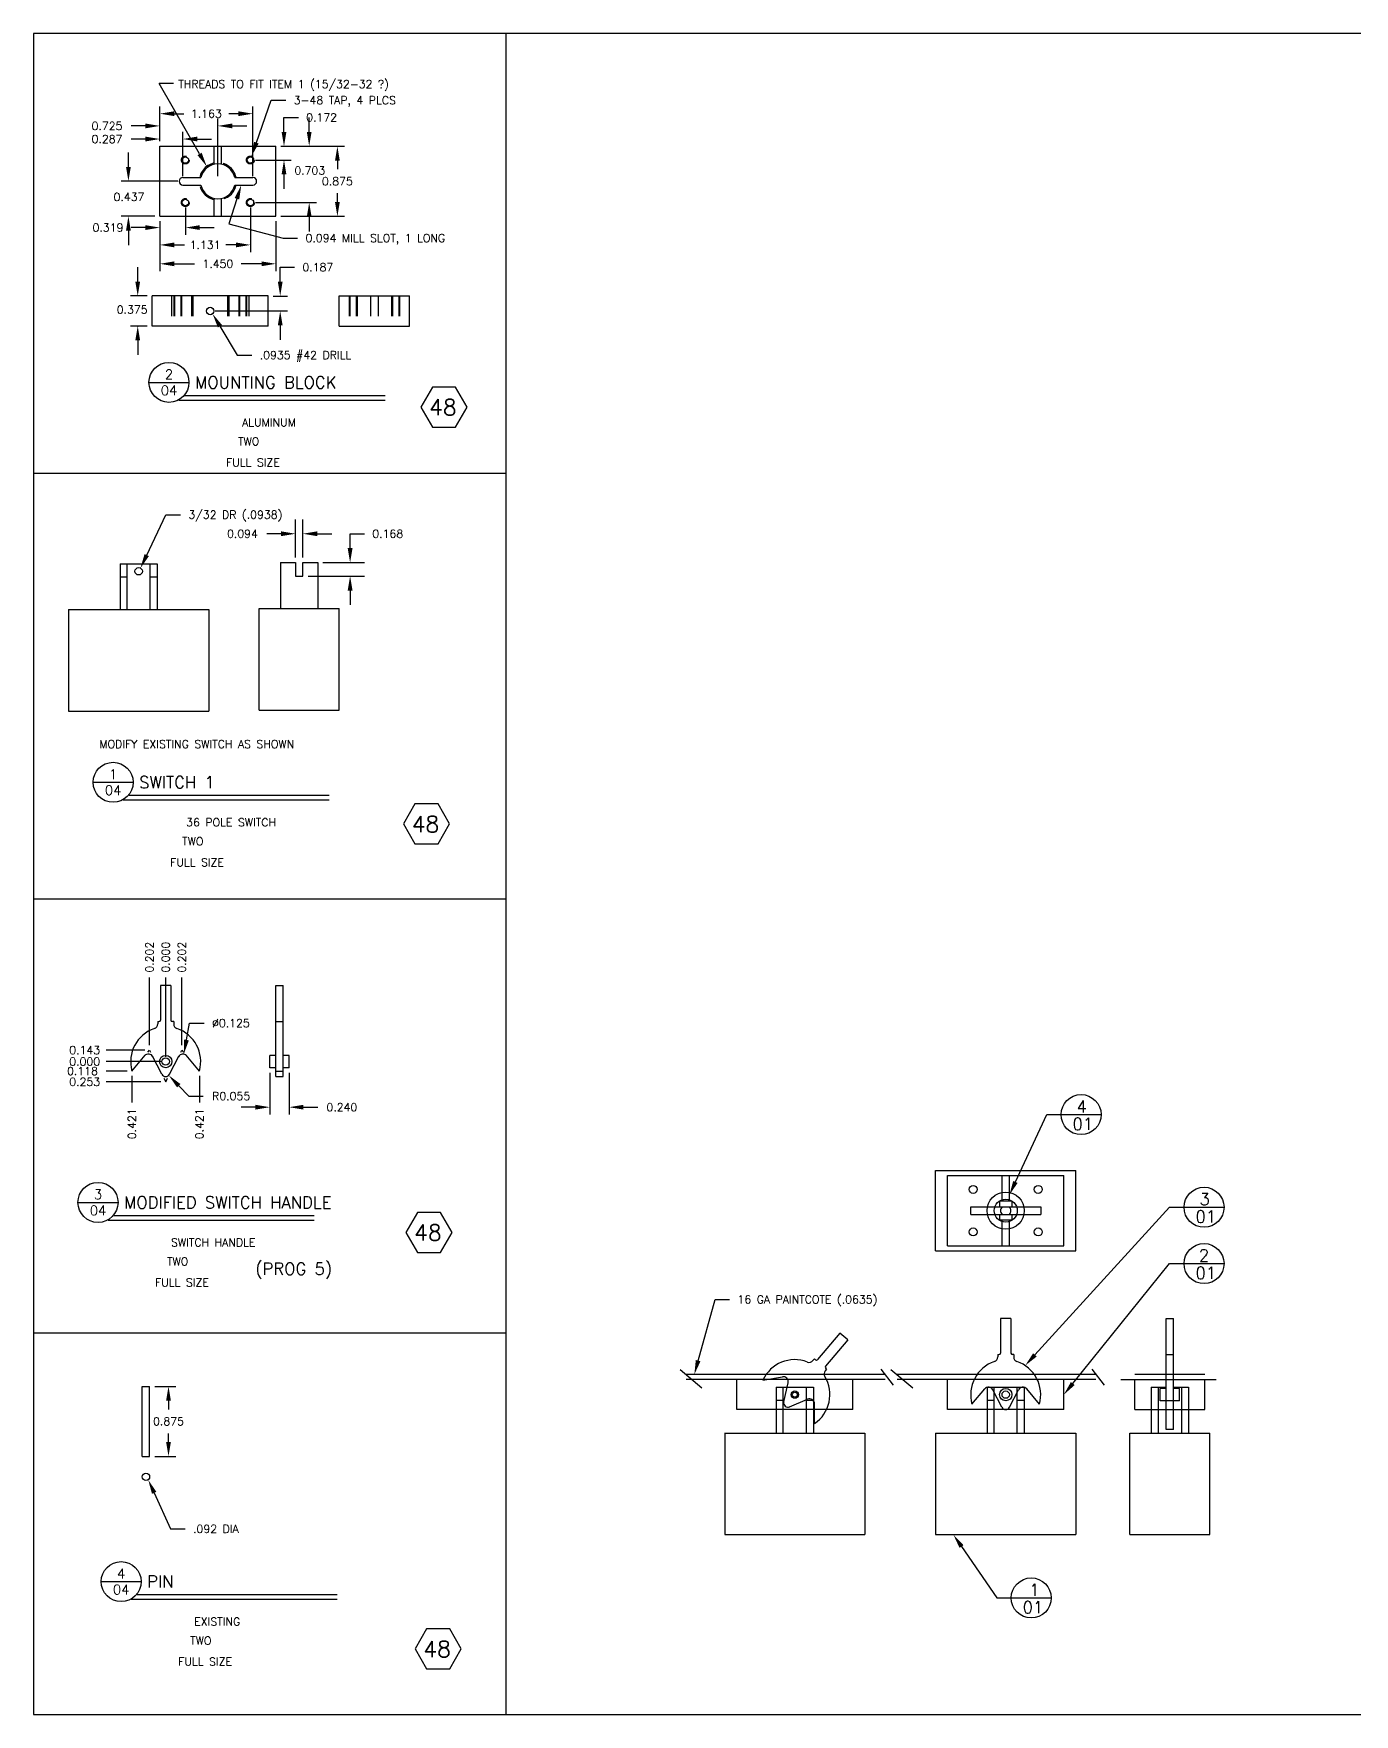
# Model space of a CAD drawing. Extents: x 0 to 33, y 0 to 21.
# Drawn here: x 0 to 16.5, y 0 to 21 of the extents above; entities that cross this region are included whole.
import ezdxf
from ezdxf.enums import TextEntityAlignment as Align

# ---------------------------------------------------------------- set-up
doc = ezdxf.new("R2010")
doc.units = 0
doc.header["$MEASUREMENT"] = 0
doc.linetypes.add('HIDDEN', pattern=[0.375, 0.25, -0.125])
doc.layers.get('0').update_dxf_attribs({"linetype": 'CONTINUOUS'})
doc.layers.get('DEFPOINTS').update_dxf_attribs({"linetype": 'CONTINUOUS'})
for name, color, linetype in [('BORDER', 5, 'CONTINUOUS'), ('DIM', 1, 'CONTINUOUS'), ('HATCH', 2, 'CONTINUOUS'), ('HIDDEN', 6, 'HIDDEN'), ('OBJECT', 3, 'CONTINUOUS')]:
    doc.layers.add(name, color=color, linetype=linetype)
doc.styles.add('ROMANS', font='romans')
doc.styles.add('SIMPLEX', font='SIMPLEX')
doc.dimstyles.get("Standard").update_dxf_attribs({"dimtxt": 0.1, "dimasz": 0.18, "dimexe": 0.18, "dimexo": 0.063, "dimgap": 0.1, "dimtad": 0, "dimtih": 1, "dimtoh": 1, "dimdec": 3, "dimzin": 0, "dimdsep": 46, "dimtxsty": 'SIMPLEX', "dimcen": 0.1, "dimclrd": 256, "dimclre": 256, "dimclrt": 256, "dimadec": 0, "dimazin": 0, "dimtfac": 0.8, "dimtdec": 3, "dimtofl": 0, "dimtmove": 2, "dimatfit": 3, "dimfxl": 1, "dimtolj": 1, "dimtzin": 0, "dimarcsym": 0})

# ---------------------------------------------------------------- blocks, each defined once
blk = doc.blocks.new('*D0')
at = {"linetype": 'ByBlock', "transparency": 16777216}
for p, q in [((23.599, 18.73), (23.599, 18.91)), ((23.599, 18.91), (23.779, 18.91)), ((23.258, 18.55), (23.779, 18.55)), ((23.073, 18.381), (23.779, 18.381)), ((23.599, 18.201), (23.599, 18.021))]:
    blk.add_line(p, q, dxfattribs=at)
for points in [[(23.569, 18.73), (23.629, 18.73), (23.599, 18.55)], [(23.569, 18.201), (23.629, 18.201), (23.599, 18.381)]]:
    blk.add_solid(points, dxfattribs=at)
at = {"layer": 'DEFPOINTS', "color": 0, "linetype": 'ByBlock', "transparency": 16777216}
for p in [(23.195, 18.55), (23.599, 18.55), (23.01, 18.381)]:
    blk.add_point(p, dxfattribs=at)
at = {"linetype": 'ByBlock', "transparency": 16777216, "style": 'SIMPLEX'}
blk.add_text('0.168', height=0.1, dxfattribs=at).set_placement((24.069, 18.91), align=Align.MIDDLE_CENTER)
blk = doc.blocks.new('*D1')
at = {"linetype": 'ByBlock', "transparency": 16777216}
for p, q in [((22.737, 18.91), (22.557, 18.91)), ((22.917, 18.614), (22.917, 19.09)), ((23.01, 18.614), (23.01, 19.09)), ((23.19, 18.91), (23.37, 18.91))]:
    blk.add_line(p, q, dxfattribs=at)
for points in [[(22.737, 18.94), (22.737, 18.88), (22.917, 18.91)], [(23.19, 18.94), (23.19, 18.88), (23.01, 18.91)]]:
    blk.add_solid(points, dxfattribs=at)
at = {"layer": 'DEFPOINTS', "color": 0, "linetype": 'ByBlock', "transparency": 16777216}
for p in [(22.917, 18.91), (22.917, 18.551), (23.01, 18.551)]:
    blk.add_point(p, dxfattribs=at)
at = {"linetype": 'ByBlock', "transparency": 16777216, "style": 'SIMPLEX'}
blk.add_text('0.094', height=0.1, dxfattribs=at).set_placement((22.254, 18.91), align=Align.MIDDLE_CENTER)
blk = doc.blocks.new('P-TITLE')
for p, q in [((-1.5625, -0.6375), (-1.0625, -0.6375)), ((-1.1125, -0.8), (1.3875, -0.8)), ((1.3875, -0.8625), (-1.1875, -0.8625))]:
    blk.add_line(p, q)
at = {"layer": 'DIM', "color": 7}
blk.add_circle((-1.3125, -0.6375), 0.25, dxfattribs=at)
at = {"style": 'ROMANS'}
for tag, p in [('NO.', (-1.3125, -0.5375)), ('PAGE', (-1.3125, -0.7375))]:
    blk.add_attdef(tag, text='', height=0.12, dxfattribs=at).set_placement(p, align=Align.MIDDLE)
for tag, p, height in [('DESCRIPTION', (-0.9875, -0.7125), 0.15), ('MATERIAL', (-0.4, -1.1875), 0.1), ('#_REQUIRED', (-0.45, -1.425), 0.1), ('SCALE', (-0.6, -1.6875), 0.1)]:
    blk.add_attdef(tag, p, '', height=height, dxfattribs=at)
at = {"style": 'ROMANS', "flags": 2}
for tag, p in [('MATERIAL:', (-1.1625, -1.1875)), ('#_REQD:', (-1.1625, -1.4375)), ('SCALE:', (-1.1625, -1.6875))]:
    blk.add_attdef(tag, p, '', height=0.1, dxfattribs=at)
blk = doc.blocks.new('*D3')
at = {"linetype": 'ByBlock', "transparency": 16777216}
for p, q in [((17.057, 19.152), (17.057, 18.812)), ((16.558, 18.902), (16.378, 18.902)), ((16.738, 18.98), (16.738, 18.812)), ((17.237, 18.902), (17.417, 18.902))]:
    blk.add_line(p, q, dxfattribs=at)
for points in [[(16.558, 18.932), (16.558, 18.872), (16.738, 18.902)], [(17.237, 18.932), (17.237, 18.872), (17.057, 18.902)]]:
    blk.add_solid(points, dxfattribs=at)
at = {"layer": 'DEFPOINTS', "color": 0, "linetype": 'ByBlock', "transparency": 16777216}
for p in [(17.057, 19.215), (16.738, 19.043), (16.738, 18.902)]:
    blk.add_point(p, dxfattribs=at)
at = {"linetype": 'ByBlock', "transparency": 16777216, "style": 'SIMPLEX'}
blk.add_text('0.319', height=0.1, dxfattribs=at).set_placement((16.09, 18.902), align=Align.MIDDLE_CENTER)
blk = doc.blocks.new('*D4')
at = {"linetype": 'ByBlock', "transparency": 16777216}
for p, q in [((16.558, 20.172), (16.378, 20.172)), ((16.738, 19.981), (16.738, 20.262)), ((17.463, 19.544), (17.463, 20.262)), ((17.643, 20.172), (17.823, 20.172))]:
    blk.add_line(p, q, dxfattribs=at)
for points in [[(16.558, 20.202), (16.558, 20.142), (16.738, 20.172)], [(17.643, 20.202), (17.643, 20.142), (17.463, 20.172)]]:
    blk.add_solid(points, dxfattribs=at)
at = {"layer": 'DEFPOINTS', "color": 0, "linetype": 'ByBlock', "transparency": 16777216}
for p in [(16.738, 20.172), (16.738, 19.918), (17.463, 19.481)]:
    blk.add_point(p, dxfattribs=at)
at = {"linetype": 'ByBlock', "transparency": 16777216, "style": 'SIMPLEX'}
blk.add_text('0.725', height=0.1, dxfattribs=at).set_placement((16.078, 20.172), align=Align.MIDDLE_CENTER)
blk = doc.blocks.new('*D5')
at = {"linetype": 'ByBlock', "transparency": 16777216}
for p, q in [((16.738, 19.981), (16.738, 20.415)), ((17.9, 19.544), (17.9, 20.415)), ((16.918, 20.325), (17.038, 20.325)), ((17.72, 20.325), (17.6, 20.325))]:
    blk.add_line(p, q, dxfattribs=at)
for points in [[(16.918, 20.355), (16.918, 20.295), (16.738, 20.325)], [(17.72, 20.355), (17.72, 20.295), (17.9, 20.325)]]:
    blk.add_solid(points, dxfattribs=at)
at = {"layer": 'DEFPOINTS', "color": 0, "linetype": 'ByBlock', "transparency": 16777216}
for p in [(16.738, 20.325), (16.738, 19.918), (17.9, 19.481)]:
    blk.add_point(p, dxfattribs=at)
at = {"linetype": 'ByBlock', "transparency": 16777216, "style": 'SIMPLEX'}
blk.add_text('1.163', height=0.1, dxfattribs=at).set_placement((17.319, 20.325), align=Align.MIDDLE_CENTER)
blk = doc.blocks.new('*D12')
at = {"linetype": 'ByBlock', "transparency": 16777216}
for p, q in [((1.577, 18.655), (1.577, 18.034)), ((3.027, 18.655), (3.027, 18.034)), ((1.757, 18.124), (2.011, 18.124)), ((2.847, 18.124), (2.592, 18.124))]:
    blk.add_line(p, q, dxfattribs=at)
for points in [[(1.757, 18.154), (1.757, 18.094), (1.577, 18.124)], [(2.847, 18.154), (2.847, 18.094), (3.027, 18.124)]]:
    blk.add_solid(points, dxfattribs=at)
at = {"layer": 'DEFPOINTS', "color": 0, "linetype": 'ByBlock', "transparency": 16777216}
for p in [(1.577, 18.718), (3.027, 18.718), (3.027, 18.124)]:
    blk.add_point(p, dxfattribs=at)
at = {"linetype": 'ByBlock', "transparency": 16777216, "style": 'SIMPLEX'}
blk.add_text('1.450', height=0.1, dxfattribs=at).set_placement((2.302, 18.124), align=Align.MIDDLE_CENTER)
blk = doc.blocks.new('*D6')
at = {"linetype": 'ByBlock', "transparency": 16777216}
for p, q in [((18.289, 20.098), (18.289, 20.278)), ((18.289, 20.278), (18.469, 20.278)), ((17.932, 19.746), (18.379, 19.746)), ((18.251, 19.918), (18.379, 19.918)), ((18.289, 19.566), (18.289, 19.386))]:
    blk.add_line(p, q, dxfattribs=at)
for points in [[(18.259, 20.098), (18.319, 20.098), (18.289, 19.918)], [(18.259, 19.566), (18.319, 19.566), (18.289, 19.746)]]:
    blk.add_solid(points, dxfattribs=at)
at = {"layer": 'DEFPOINTS', "color": 0, "linetype": 'ByBlock', "transparency": 16777216}
for p in [(17.869, 19.746), (18.188, 19.918), (18.289, 19.918)]:
    blk.add_point(p, dxfattribs=at)
at = {"linetype": 'ByBlock', "transparency": 16777216, "style": 'SIMPLEX'}
blk.add_text('0.172', height=0.1, dxfattribs=at).set_placement((18.759, 20.278), align=Align.MIDDLE_CENTER)
blk = doc.blocks.new('*D7')
at = {"linetype": 'ByBlock', "transparency": 16777216}
for p, q in [((18.251, 19.918), (19.046, 19.918)), ((18.956, 19.738), (18.956, 19.631)), ((18.956, 19.223), (18.956, 19.331)), ((18.251, 19.043), (19.046, 19.043))]:
    blk.add_line(p, q, dxfattribs=at)
for points in [[(18.926, 19.738), (18.986, 19.738), (18.956, 19.918)], [(18.926, 19.223), (18.986, 19.223), (18.956, 19.043)]]:
    blk.add_solid(points, dxfattribs=at)
at = {"layer": 'DEFPOINTS', "color": 0, "linetype": 'ByBlock', "transparency": 16777216}
for p in [(18.188, 19.918), (18.956, 19.918), (18.188, 19.043)]:
    blk.add_point(p, dxfattribs=at)
at = {"linetype": 'ByBlock', "transparency": 16777216, "style": 'SIMPLEX'}
blk.add_text('0.875', height=0.1, dxfattribs=at).set_placement((18.956, 19.481), align=Align.MIDDLE_CENTER)
blk = doc.blocks.new('*D8')
at = {"linetype": 'ByBlock', "transparency": 16777216}
for p, q in [((18.338, 18.434), (18.338, 18.614)), ((18.338, 18.614), (18.518, 18.614)), ((17.526, 18.067), (18.428, 18.067)), ((18.251, 18.254), (18.428, 18.254)), ((18.338, 17.887), (18.338, 17.707))]:
    blk.add_line(p, q, dxfattribs=at)
for points in [[(18.308, 18.434), (18.368, 18.434), (18.338, 18.254)], [(18.308, 17.887), (18.368, 17.887), (18.338, 18.067)]]:
    blk.add_solid(points, dxfattribs=at)
at = {"layer": 'DEFPOINTS', "color": 0, "linetype": 'ByBlock', "transparency": 16777216}
for p in [(17.463, 18.067), (18.188, 18.254), (18.338, 18.254)]:
    blk.add_point(p, dxfattribs=at)
at = {"linetype": 'ByBlock', "transparency": 16777216, "style": 'SIMPLEX'}
blk.add_text('0.187', height=0.1, dxfattribs=at).set_placement((18.808, 18.614), align=Align.MIDDLE_CENTER)
blk = doc.blocks.new('*D9')
at = {"linetype": 'ByBlock', "transparency": 16777216}
for p, q in [((25.168, 12.32), (25.168, 11.8)), ((25.408, 12.32), (25.408, 11.8)), ((24.988, 11.89), (24.808, 11.89)), ((25.588, 11.89), (25.768, 11.89))]:
    blk.add_line(p, q, dxfattribs=at)
for points in [[(24.988, 11.92), (24.988, 11.86), (25.168, 11.89)], [(25.588, 11.92), (25.588, 11.86), (25.408, 11.89)]]:
    blk.add_solid(points, dxfattribs=at)
at = {"layer": 'DEFPOINTS', "color": 0, "linetype": 'ByBlock', "transparency": 16777216}
for p in [(25.168, 12.383), (25.408, 12.383), (25.408, 11.89)]:
    blk.add_point(p, dxfattribs=at)
at = {"linetype": 'ByBlock', "transparency": 16777216, "style": 'SIMPLEX'}
blk.add_text('0.240', height=0.1, dxfattribs=at).set_placement((26.068, 11.89), align=Align.MIDDLE_CENTER)
blk = doc.blocks.new('*D11')
at = {"linetype": 'ByBlock', "transparency": 16777216}
for p, q in [((1.513, 4.098), (1.775, 4.098)), ((1.685, 3.918), (1.685, 3.811)), ((1.685, 3.403), (1.685, 3.511)), ((1.513, 3.223), (1.775, 3.223))]:
    blk.add_line(p, q, dxfattribs=at)
for points in [[(1.655, 3.918), (1.715, 3.918), (1.685, 4.098)], [(1.655, 3.403), (1.715, 3.403), (1.685, 3.223)]]:
    blk.add_solid(points, dxfattribs=at)
at = {"layer": 'DEFPOINTS', "color": 0, "linetype": 'ByBlock', "transparency": 16777216}
for p in [(1.45, 4.098), (1.685, 4.098), (1.45, 3.223)]:
    blk.add_point(p, dxfattribs=at)
at = {"linetype": 'ByBlock', "transparency": 16777216, "style": 'SIMPLEX'}
blk.add_text('0.875', height=0.1, dxfattribs=at).set_placement((1.685, 3.661), align=Align.MIDDLE_CENTER)
blk = doc.blocks.new('*D13')
at = {"linetype": 'ByBlock', "transparency": 16777216}
for p, q in [((1.577, 19.656), (1.577, 19.773)), ((1.864, 19.218), (1.864, 19.773)), ((1.397, 19.683), (1.217, 19.683)), ((2.044, 19.683), (2.224, 19.683))]:
    blk.add_line(p, q, dxfattribs=at)
for points in [[(1.397, 19.713), (1.397, 19.653), (1.577, 19.683)], [(2.044, 19.713), (2.044, 19.653), (1.864, 19.683)]]:
    blk.add_solid(points, dxfattribs=at)
at = {"layer": 'DEFPOINTS', "color": 0, "linetype": 'ByBlock', "transparency": 16777216}
for p in [(1.577, 19.683), (1.577, 19.593), (1.864, 19.155)]:
    blk.add_point(p, dxfattribs=at)
at = {"linetype": 'ByBlock', "transparency": 16777216, "style": 'SIMPLEX'}
blk.add_text('0.287', height=0.1, dxfattribs=at).set_placement((0.917, 19.683), align=Align.MIDDLE_CENTER)
blk = doc.blocks.new('*D14')
at = {"linetype": 'ByBlock', "transparency": 16777216}
for p, q in [((2.708, 18.826), (2.708, 18.27)), ((1.577, 18.655), (1.577, 18.27)), ((1.757, 18.36), (1.883, 18.36)), ((2.528, 18.36), (2.402, 18.36))]:
    blk.add_line(p, q, dxfattribs=at)
for points in [[(1.757, 18.39), (1.757, 18.33), (1.577, 18.36)], [(2.528, 18.39), (2.528, 18.33), (2.708, 18.36)]]:
    blk.add_solid(points, dxfattribs=at)
at = {"layer": 'DEFPOINTS', "color": 0, "linetype": 'ByBlock', "transparency": 16777216}
for p in [(1.577, 18.718), (2.708, 18.889), (2.708, 18.36)]:
    blk.add_point(p, dxfattribs=at)
at = {"linetype": 'ByBlock', "transparency": 16777216, "style": 'SIMPLEX'}
blk.add_text('1.131', height=0.1, dxfattribs=at).set_placement((2.142, 18.36), align=Align.MIDDLE_CENTER)

msp = doc.modelspace()

# ---------------------------------------------------------------- linework, layer by layer
at = {"layer": 'BORDER'}
for p, q in [((33, 21), (0, 21)), ((0, 21), (0, 0)), ((5.898, 21), (5.898, 0)), ((5.898, 15.503), (0, 15.503)), ((5.898, 10.1869), (0, 10.1869)), ((5.898, 4.7622), (0, 4.7622)), ((0, 0), (33, 0))]:
    msp.add_line(p, q, dxfattribs=at)
at = {"layer": 'DEFPOINTS', "color": 0, "linetype": 'ByBlock'}
for p in [(1.1843, 19.155), (1.8643, 19.155), (2.708, 18.8894), (3.4427, 18.8894), (1.876, 8.2495), (1.6877, 7.9845)]:
    msp.add_point(p, dxfattribs=at)
at = {"layer": 'DIM'}
for p, q in [((2.0731, 19.4968), (1.5676, 20.3787)), ((1.7476, 20.3787), (1.5676, 20.3787)), ((2.7826, 19.6377), (2.9688, 20.1675)), ((2.9688, 20.1675), (3.1488, 20.1675)), ((2.5401, 18.9367), (2.4407, 18.625)), ((2.4407, 18.625), (3.1169, 18.4454)), ((3.1169, 18.4454), (3.2969, 18.4454)), ((2.3278, 17.3446), (2.5449, 16.983)), ((2.5449, 16.983), (2.7249, 16.983)), ((1.4127, 14.4843), (1.6538, 14.9896)), ((1.6538, 14.9896), (1.8338, 14.9896)), ((1.4479, 8.3596), (1.4479, 9.2074)), ((1.6498, 8.2166), (1.6498, 9.2074)), ((1.8516, 8.3596), (1.8516, 9.2074)), ((1.3879, 8.2996), (0.9082, 8.2996)), ((1.4258, 8.2732), (1.4479, 8.2996)), ((1.4479, 8.2996), (1.4614, 8.2732)), ((1.8381, 8.2732), (1.8516, 8.2996)), ((1.8516, 8.2996), (1.8737, 8.2732)), ((1.5897, 8.1566), (0.9082, 8.1566)), ((1.1688, 8.0384), (0.9082, 8.0384)), ((1.5897, 7.9035), (0.9082, 7.9035)), ((1.2288, 7.9784), (1.2288, 7.6464)), ((1.6263, 7.9495), (1.6498, 7.9035)), ((1.6498, 7.9035), (1.6732, 7.9495)), ((2.0707, 7.9784), (2.0707, 7.6464)), ((12.2654, 6.6523), (12.6561, 7.4939)), ((12.6561, 7.4939), (12.8361, 7.4939)), ((12.8361, 7.4939), (13.3361, 7.4939)), ((12.0981, 6.4136), (12.0981, 6.7311)), ((12.1896, 6.4136), (12.1896, 6.7311)), ((11.7066, 6.3396), (12.5811, 6.3396)), ((11.7066, 6.2476), (11.7066, 6.3396)), ((12.0669, 6.4136), (12.0669, 6.3396)), ((12.2209, 6.4136), (12.0669, 6.4136)), ((12.2209, 6.4136), (12.2209, 6.3396)), ((12.5086, 4.4911), (14.1918, 6.3361)), ((12.5811, 6.3396), (12.5811, 6.2476)), ((14.1918, 6.3361), (14.3718, 6.3361)), ((14.3718, 6.3361), (14.8718, 6.3361)), ((11.7066, 6.2476), (12.5811, 6.2476)), ((12.0669, 6.2476), (12.0669, 6.1736)), ((12.2209, 6.1736), (12.0669, 6.1736)), ((12.0981, 5.8561), (12.0981, 6.1736)), ((12.1896, 5.8561), (12.1896, 6.1736)), ((12.2209, 6.2476), (12.2209, 6.1736)), ((12.982, 4.1337), (14.1918, 5.6322)), ((14.1918, 5.6322), (14.3718, 5.6322)), ((14.3718, 5.6322), (14.8718, 5.6322)), ((8.3017, 4.4194), (8.5128, 5.1842)), ((8.5128, 5.1842), (8.6928, 5.1842)), ((12.0789, 4.9449), (12.0789, 4.5139)), ((12.2089, 4.9449), (12.0789, 4.9449)), ((12.2089, 4.9449), (12.2089, 4.5139)), ((14.1489, 3.5576), (14.1489, 4.9449)), ((14.1489, 4.9449), (14.2409, 4.9449)), ((14.2409, 3.5576), (14.2409, 4.9449)), ((10.0702, 4.7644), (9.7932, 4.4342)), ((10.1698, 4.6808), (9.8927, 4.3507)), ((10.1698, 4.6808), (10.0702, 4.7644)), ((9.7541, 4.4422), (9.7354, 4.4198)), ((9.7541, 4.4422), (9.7664, 4.4319)), ((12.0439, 4.4949), (12.0439, 4.4657)), ((12.0439, 4.4949), (12.0599, 4.4949)), ((12.2439, 4.4949), (12.2279, 4.4949)), ((12.2439, 4.4949), (12.2439, 4.4657)), ((14.1489, 4.4949), (14.2409, 4.4949)), ((9.1109, 4.1749), (9.3536, 4.2177)), ((9.9073, 4.3136), (9.8886, 4.2913)), ((9.9073, 4.3136), (9.8951, 4.3239)), ((9.3706, 3.905), (9.4254, 4.1421)), ((11.7229, 3.8767), (11.8813, 4.0655)), ((12.0954, 3.8369), (11.9849, 4.0537)), ((12.1924, 3.8369), (12.3029, 4.0537)), ((12.5649, 3.8767), (12.4064, 4.0655)), ((14.0749, 3.9179), (14.0749, 4.0719)), ((14.1489, 4.0719), (14.0749, 4.0719)), ((14.3149, 4.0719), (14.2409, 4.0719)), ((14.3149, 3.9179), (14.3149, 4.0719)), ((9.4449, 3.8427), (9.6689, 3.9378)), ((9.7559, 3.6337), (9.7559, 3.8802)), ((14.1489, 3.9179), (14.0749, 3.9179)), ((14.3149, 3.9179), (14.2409, 3.9179)), ((14.2409, 3.5576), (14.1489, 3.5576)), ((1.5061, 2.7676), (1.7118, 2.3171)), ((1.7118, 2.3171), (1.8918, 2.3171)), ((11.5919, 2.0972), (12.0327, 1.455)), ((12.0327, 1.455), (12.2127, 1.455)), ((12.2127, 1.455), (12.7127, 1.455))]:
    msp.add_line(p, q, dxfattribs=at)
at = {"layer": 'DIM', "linetype": 'ByBlock'}
for p, q in [((3.4427, 19.7725), (3.4427, 19.9525)), ((1.1843, 19.335), (1.1843, 19.515)), ((1.8013, 19.155), (1.0943, 19.155)), ((1.5138, 18.7175), (1.0943, 18.7175)), ((2.771, 18.8894), (3.5327, 18.8894)), ((3.4427, 18.7094), (3.4427, 18.5294)), ((1.1843, 18.5375), (1.1843, 18.3575)), ((1.3003, 17.9017), (1.3003, 18.0817)), ((1.4176, 17.7217), (1.2103, 17.7217)), ((1.4176, 17.3467), (1.2103, 17.3467)), ((1.3003, 17.1667), (1.3003, 16.9867)), ((1.9095, 8.4264), (1.9493, 8.6366)), ((1.9493, 8.6366), (2.1293, 8.6366)), ((1.8127, 7.855), (1.9378, 7.7255)), ((1.9378, 7.7255), (2.1178, 7.7255))]:
    msp.add_line(p, q, dxfattribs=at)
at = {"layer": 'DIM'}
for centre, radius in [((2.2056, 17.5342), 0.046), ((1.3122, 14.282), 0.046), ((13.0861, 7.4939), 0.25), ((14.6218, 6.3361), 0.25), ((14.6218, 5.6322), 0.25), ((9.5093, 3.9949), 0.046), ((12.1439, 3.9949), 0.077), ((12.1439, 3.9949), 0.046), ((12.4627, 1.455), 0.25)]:
    msp.add_circle(centre, radius, dxfattribs=at)
for centre, radius, start, end in [((12.1439, 6.2936), 0.065, 134.95254, 225.04746), ((12.1439, 6.2936), 0.065, 314.95254, 45.04746), ((9.5093, 3.9949), 0.4373, 68.76998, 155.68189), ((9.6894, 4.4584), 0.06, 248.76998, 320), ((9.7786, 4.4464), 0.019, 230, 320), ((11.9839, 4.4657), 0.06, 288.76998, 0), ((12.0599, 4.5139), 0.019, 270, 0), ((12.2279, 4.5139), 0.019, 180, 270), ((12.3039, 4.4657), 0.06, 180, 251.23002), ((9.3645, 4.1562), 0.0625, 347, 100), ((9.5093, 3.9949), 0.4373, 304.31811, 31.23002), ((9.9345, 4.2527), 0.06, 140, 211.23002), ((9.9073, 4.3385), 0.019, 140, 230), ((12.1439, 3.9949), 0.4373, 108.76998, 195.68189), ((12.1439, 3.9949), 0.4373, 344.31811, 71.23002), ((11.9292, 4.0263), 0.0625, 27, 140), ((12.3585, 4.0263), 0.0625, 40, 153), ((9.4239, 3.8931), 0.0546, 166.63567, 293.36433), ((9.6934, 3.8802), 0.0625, 0, 113), ((12.1439, 3.862), 0.0546, 206.63567, 333.36433)]:
    msp.add_arc(centre, radius, start, end, dxfattribs=at)
at = {"layer": 'DIM', "color": 0, "linetype": 'ByBlock'}
msp.add_point((1.3003, 17.3467), dxfattribs=at)
at = {"layer": 'DIM', "linetype": 'ByBlock'}
for points in [[(3.4127, 19.7725), (3.4727, 19.7725), (3.4427, 19.5925)], [(1.1543, 19.335), (1.2143, 19.335), (1.1843, 19.155)], [(1.1543, 18.5375), (1.2143, 18.5375), (1.1843, 18.7175)], [(3.4127, 18.7094), (3.4727, 18.7094), (3.4427, 18.8894)], [(1.2703, 17.9017), (1.3303, 17.9017), (1.3003, 17.7217)], [(1.2703, 17.1667), (1.3303, 17.1667), (1.3003, 17.3467)], [(1.939, 8.4208), (1.88, 8.4319), (1.876, 8.2495)], [(1.7912, 7.8342), (1.8343, 7.8758), (1.6877, 7.9845)]]:
    msp.add_solid(points, dxfattribs=at)
at = {"layer": 'DIM'}
for points in [[(2.8109, 19.6277), (2.7543, 19.6476), (2.7229, 19.4679)], [(2.0991, 19.5117), (2.0471, 19.4819), (2.1626, 19.3406)], [(2.5115, 18.9458), (2.5687, 18.9275), (2.5948, 19.1082)], [(2.3021, 17.3291), (2.3535, 17.36), (2.2351, 17.4989)], [(1.4398, 14.4713), (1.3856, 14.4972), (1.3352, 14.3218)], [(12.2926, 6.6397), (12.2382, 6.665), (12.1896, 6.4891)], [(8.3306, 4.4114), (8.2728, 4.4274), (8.2538, 4.2459)], [(12.5308, 4.4709), (12.4864, 4.5113), (12.3873, 4.3581)], [(13.0053, 4.1148), (12.9586, 4.1525), (12.8689, 3.9936)], [(1.4788, 2.7551), (1.5334, 2.78), (1.4313, 2.9313)], [(11.5672, 2.0802), (11.6167, 2.1142), (11.4901, 2.2456)]]:
    msp.add_solid(points, dxfattribs=at)
at = {"layer": 'HATCH'}
for p, q in [((11.4189, 6.7311), (12.8689, 6.7311)), ((11.4189, 5.8561), (11.4189, 6.7311)), ((12.8689, 5.8561), (12.8689, 6.7311)), ((11.4189, 5.8561), (12.8689, 5.8561)), ((8.0755, 4.3107), (8.3484, 4.0784)), ((10.6369, 4.2459), (8.1517, 4.2459)), ((10.5836, 4.3144), (10.7386, 4.1153)), ((10.71, 4.3107), (10.983, 4.0784)), ((13.2715, 4.2459), (10.7862, 4.2459)), ((13.2182, 4.3144), (13.3731, 4.1153)), ((14.6324, 4.2469), (13.7574, 4.2469)), ((10.6369, 4.1824), (8.1517, 4.1824)), ((8.7843, 3.8074), (8.7843, 4.1824)), ((10.2343, 3.8074), (10.2343, 4.1824)), ((13.2715, 4.1824), (10.7862, 4.1824)), ((11.4189, 3.8074), (11.4189, 4.1824)), ((12.8689, 3.8074), (12.8689, 4.1824)), ((13.584, 4.1824), (14.7723, 4.1824)), ((13.7574, 3.8074), (13.7574, 4.1824)), ((14.6324, 3.8074), (14.6324, 4.1824)), ((10.2343, 3.8074), (8.7843, 3.8074)), ((12.8689, 3.8074), (11.4189, 3.8074)), ((13.7574, 3.8074), (14.6324, 3.8074))]:
    msp.add_line(p, q, dxfattribs=at)
for centre in [(11.7376, 6.5592), (12.5501, 6.5592), (11.7376, 6.028), (12.5501, 6.028)]:
    msp.add_circle(centre, 0.0495, dxfattribs=at)
at = {"layer": 'HIDDEN'}
for p, q in [((2.2558, 19.3676), (2.2558, 19.5925)), ((2.3478, 19.3676), (2.3478, 19.5925)), ((2.2558, 18.7175), (2.2558, 18.9425)), ((2.3478, 18.7175), (2.3478, 18.9425)), ((1.7213, 17.7217), (1.7213, 17.3467)), ((1.7499, 17.7217), (1.7499, 17.3467)), ((1.7589, 17.7217), (1.7589, 17.3467)), ((1.8399, 17.7217), (1.8399, 17.3467)), ((1.8489, 17.7217), (1.8489, 17.3467)), ((1.9736, 17.7217), (1.9736, 17.3467)), ((1.9881, 17.7217), (1.9881, 17.3467)), ((2.4231, 17.7217), (2.4231, 17.3467)), ((2.4376, 17.7217), (2.4376, 17.3467)), ((2.5624, 17.7217), (2.5624, 17.3467)), ((2.5714, 17.7217), (2.5714, 17.3467)), ((2.6524, 17.7217), (2.6524, 17.3467)), ((2.6614, 17.7217), (2.6614, 17.3467)), ((2.69, 17.7217), (2.69, 17.3467)), ((3.9415, 17.7217), (3.9415, 17.3467)), ((3.9505, 17.7217), (3.9505, 17.3467)), ((4.0315, 17.7217), (4.0315, 17.3467)), ((4.0405, 17.7217), (4.0405, 17.3467)), ((4.2098, 17.7217), (4.2098, 17.3467)), ((4.3035, 17.7217), (4.3035, 17.3467)), ((4.4728, 17.7217), (4.4728, 17.3467)), ((4.4818, 17.7217), (4.4818, 17.3467)), ((4.5628, 17.7217), (4.5628, 17.3467)), ((4.5718, 17.7217), (4.5718, 17.3467)), ((1.1677, 14.2074), (1.0802, 14.2074)), ((1.5442, 14.2074), (1.4567, 14.2074))]:
    msp.add_line(p, q, dxfattribs=at)
for centre in [(1.8955, 19.4207), (2.708, 19.4207), (1.8955, 18.8894), (2.708, 18.8894)]:
    msp.add_circle(centre, 0.0495, dxfattribs=at)
msp.add_arc((2.3018, 19.155), 0.232, 11.65671, 348.34329, dxfattribs=at)
at = {"layer": 'OBJECT'}
for p, q in [((1.5768, 18.7175), (1.5768, 19.5925)), ((1.5768, 19.5925), (3.0268, 19.5925)), ((3.0268, 18.7175), (3.0268, 19.5925)), ((1.8643, 19.2019), (2.0894, 19.2019)), ((2.5142, 19.2019), (2.7393, 19.2019)), ((1.8643, 19.1082), (2.0894, 19.1082)), ((2.5142, 19.1082), (2.7393, 19.1082)), ((1.5768, 18.7175), (3.0268, 18.7175)), ((1.4806, 17.3467), (1.4806, 17.7217)), ((2.9306, 17.7217), (1.4806, 17.7217)), ((2.9306, 17.3467), (2.9306, 17.7217)), ((3.8191, 17.3467), (3.8191, 17.7217)), ((3.8191, 17.7217), (4.6941, 17.7217)), ((4.6941, 17.3467), (4.6941, 17.7217)), ((2.9306, 17.3467), (1.4806, 17.3467)), ((3.8191, 17.3467), (4.6941, 17.3467)), ((1.0802, 14.3757), (1.0802, 13.8027)), ((1.0802, 14.3757), (1.5442, 14.3757)), ((1.1677, 13.8027), (1.1677, 14.3757)), ((1.4567, 13.8027), (1.4567, 14.3757)), ((1.5442, 14.3757), (1.5442, 13.8027)), ((3.0862, 14.3917), (3.2713, 14.3917)), ((3.0862, 14.3907), (3.0862, 13.8177)), ((3.2713, 14.3917), (3.2713, 14.2224)), ((3.3651, 14.2224), (3.3651, 14.3917)), ((3.3651, 14.3917), (3.5502, 14.3917)), ((3.5502, 14.3907), (3.5502, 13.8177)), ((3.2713, 14.2224), (3.3651, 14.2224)), ((0.4372, 13.8027), (0.4372, 12.5327)), ((0.4372, 13.8027), (2.1872, 13.8027)), ((2.1872, 13.8027), (2.1872, 12.5327)), ((2.8182, 13.8177), (3.8182, 13.8177)), ((2.8182, 12.5477), (2.8182, 13.8177)), ((3.8182, 12.5477), (3.8182, 13.8177)), ((0.4372, 12.5327), (2.1872, 12.5327)), ((2.8182, 12.5477), (3.8182, 12.5477)), ((1.5848, 9.1066), (1.5848, 8.6756)), ((1.7148, 9.1066), (1.5848, 9.1066)), ((1.7148, 9.1066), (1.7148, 8.6756)), ((3.0249, 9.1066), (3.1169, 9.1066)), ((3.0249, 7.9691), (3.0249, 9.1066)), ((3.1169, 7.9691), (3.1169, 9.1066)), ((1.5498, 8.6566), (1.5498, 8.6274)), ((1.5498, 8.6566), (1.5658, 8.6566)), ((1.7498, 8.6566), (1.7338, 8.6566)), ((1.7498, 8.6566), (1.7498, 8.6274)), ((3.0249, 8.6566), (3.1169, 8.6566)), ((1.2288, 8.0384), (1.3934, 8.2347)), ((1.6013, 7.9986), (1.487, 8.223)), ((1.6982, 7.9986), (1.8125, 8.223)), ((2.0707, 8.0384), (1.9061, 8.2347)), ((2.9509, 8.0796), (2.9509, 8.2336)), ((3.0249, 8.2336), (2.9509, 8.2336)), ((3.1909, 8.2336), (3.1169, 8.2336)), ((3.1909, 8.0796), (3.1909, 8.2336)), ((3.0249, 8.0796), (2.9509, 8.0796)), ((3.0249, 8.0384), (3.1169, 8.0384)), ((3.1909, 8.0796), (3.1169, 8.0796)), ((3.0249, 7.9691), (3.1169, 7.9691)), ((11.2689, 6.7936), (13.0189, 6.7936)), ((11.2689, 5.7936), (11.2689, 6.7936)), ((13.0189, 5.7936), (13.0189, 6.7936)), ((11.2689, 5.7936), (13.0189, 5.7936)), ((14.148, 3.9203), (14.148, 4.352)), ((1.3581, 3.2231), (1.3581, 4.0981)), ((1.3581, 4.0981), (1.4496, 4.0981)), ((1.4496, 3.2231), (1.4496, 4.0981)), ((9.2773, 4.0886), (9.2773, 3.5156)), ((9.2773, 4.0886), (9.7413, 4.0886)), ((9.3648, 3.5156), (9.3648, 4.0886)), ((9.6538, 3.5156), (9.6538, 4.0886)), ((9.7413, 4.0886), (9.7413, 3.5156)), ((11.9119, 4.0886), (11.9119, 3.5156)), ((11.9119, 4.0886), (12.3759, 4.0886)), ((11.9994, 3.5156), (11.9994, 4.0886)), ((12.2884, 3.5156), (12.2884, 4.0886)), ((12.3759, 4.0886), (12.3759, 3.5156)), ((13.9629, 4.0896), (14.148, 4.0896)), ((13.9629, 4.0886), (13.9629, 3.5156)), ((14.0504, 4.0886), (14.0504, 3.5156)), ((14.2418, 4.0896), (14.4269, 4.0896)), ((14.2418, 3.9203), (14.2418, 4.0896)), ((14.3394, 4.0886), (14.3394, 3.5156)), ((14.4269, 4.0886), (14.4269, 3.5156)), ((9.3648, 3.9203), (9.2773, 3.9203)), ((9.7413, 3.9203), (9.6538, 3.9203)), ((11.9994, 3.9203), (11.9119, 3.9203)), ((12.3759, 3.9203), (12.2884, 3.9203)), ((14.148, 3.9203), (14.2418, 3.9203)), ((8.6343, 3.5166), (8.6343, 2.2466)), ((8.6343, 3.5156), (10.3843, 3.5156)), ((10.3843, 3.5156), (10.3843, 2.2456)), ((11.2689, 3.5156), (13.0189, 3.5156)), ((11.2689, 3.5156), (11.2689, 2.2456)), ((13.0189, 3.5156), (13.0189, 2.2456)), ((13.6949, 2.2456), (13.6949, 3.5156)), ((13.6949, 3.5156), (14.6949, 3.5156)), ((14.6949, 2.2456), (14.6949, 3.5156)), ((1.3581, 3.2231), (1.4496, 3.2231)), ((8.6343, 2.2456), (10.3843, 2.2456)), ((11.2689, 2.2456), (13.0189, 2.2456)), ((13.6949, 2.2456), (14.6949, 2.2456))]:
    msp.add_line(p, q, dxfattribs=at)
for points in [[(4.9816, 16.583), (4.8373, 16.333), (4.9816, 16.083), (5.2703, 16.083), (5.4146, 16.333), (5.2703, 16.583)], [(4.7645, 11.3754), (4.6202, 11.1254), (4.7645, 10.8754), (5.0532, 10.8754), (5.1975, 11.1254), (5.0532, 11.3754)], [(4.7948, 6.2714), (4.6505, 6.0214), (4.7948, 5.7714), (5.0835, 5.7714), (5.2278, 6.0214), (5.0835, 6.2714)], [(4.9093, 1.0685), (4.7649, 0.8185), (4.9093, 0.5685), (5.1979, 0.5685), (5.3423, 0.8185), (5.1979, 1.0685)]]:
    msp.add_lwpolyline(points, close=True, dxfattribs=at)
for centre, radius in [((1.8955, 19.4207), 0.0405), ((2.708, 19.4207), 0.0405), ((1.8955, 18.8894), 0.0405), ((2.708, 18.8894), 0.0405), ((1.6498, 8.1566), 0.077), ((1.6498, 8.1566), 0.046), ((12.1439, 6.2936), 0.232), ((12.1439, 6.2936), 0.1445), ((9.5093, 3.9949), 0.0312), ((1.4038, 2.9679), 0.0457)]:
    msp.add_circle(centre, radius, dxfattribs=at)
for centre, radius, start, end in [((2.3018, 19.155), 0.2175, 12.44587, 167.55413), ((1.8643, 19.155), 0.0469, 90, 270), ((2.7393, 19.155), 0.0469, 270, 90), ((2.3018, 19.155), 0.2175, 192.44587, 347.55413), ((1.4898, 8.6274), 0.06, 288.76998, 0), ((1.5658, 8.6756), 0.019, 270, 0), ((1.7338, 8.6756), 0.019, 180, 270), ((1.8098, 8.6274), 0.06, 180, 251.23002), ((1.6498, 8.1566), 0.4373, 108.76998, 195.68189), ((1.6498, 8.1566), 0.4373, 344.31811, 71.23002), ((1.4351, 8.1881), 0.0625, 27, 140), ((1.8644, 8.1881), 0.0625, 40, 153), ((1.6498, 8.0237), 0.0546, 206.63567, 333.36433)]:
    msp.add_arc(centre, radius, start, end, dxfattribs=at)

# ---------------------------------------------------------------- block references
ref = msp.add_blockref('P-TITLE', (3.0036, 17.2803), dxfattribs=at)
ref.add_attrib('SCALE', 'FULL SIZE', (2.4036, 15.5928), dxfattribs={"layer": '0', "height": 0.1, "style": 'ROMANS'})
ref.add_attrib('#_REQUIRED', 'TWO', (2.5536, 15.8553), dxfattribs={"layer": '0', "height": 0.1, "style": 'ROMANS'})
ref.add_attrib('MATERIAL', 'ALUMINUM', (2.6036, 16.0928), dxfattribs={"layer": '0', "height": 0.1, "style": 'ROMANS'})
ref.add_attrib('NO.', '2', dxfattribs={"layer": '0', "height": 0.12, "style": 'ROMANS'}).set_placement((1.6911, 16.7428), align=Align.MIDDLE)
ref.add_attrib('DESCRIPTION', 'MOUNTING BLOCK', (2.0161, 16.5678), dxfattribs={"layer": '0', "height": 0.15, "style": 'ROMANS'})
ref.add_attrib('PAGE', '04', dxfattribs={"layer": '0', "height": 0.12, "style": 'ROMANS'}).set_placement((1.6911, 16.5428), align=Align.MIDDLE)
ref = msp.add_blockref('P-TITLE', (2.3057, 12.2832), dxfattribs=at)
ref.add_attrib('SCALE', 'FULL SIZE', (1.7057, 10.5957), dxfattribs={"layer": '0', "height": 0.1, "style": 'ROMANS'})
ref.add_attrib('#_REQUIRED', 'TWO', (1.8557, 10.8582), dxfattribs={"layer": '0', "height": 0.1, "style": 'ROMANS'})
ref.add_attrib('MATERIAL', '36 POLE SWITCH', (1.9057, 11.0957), dxfattribs={"layer": '0', "height": 0.1, "style": 'ROMANS'})
ref.add_attrib('NO.', '1', dxfattribs={"layer": '0', "height": 0.12, "style": 'ROMANS'}).set_placement((0.9932, 11.7457), align=Align.MIDDLE)
ref.add_attrib('DESCRIPTION', 'SWITCH 1', (1.3182, 11.5707), dxfattribs={"layer": '0', "height": 0.15, "style": 'ROMANS'})
ref.add_attrib('PAGE', '04', dxfattribs={"layer": '0', "height": 0.12, "style": 'ROMANS'}).set_placement((0.9932, 11.5457), align=Align.MIDDLE)
ref = msp.add_blockref('P-TITLE', (2.1168, 7.034), dxfattribs=at)
ref.add_attrib('SCALE', 'FULL SIZE', (1.5168, 5.3465), dxfattribs={"layer": '0', "height": 0.1, "style": 'ROMANS'})
ref.add_attrib('#_REQUIRED', 'TWO', (1.6668, 5.609), dxfattribs={"layer": '0', "height": 0.1, "style": 'ROMANS'})
ref.add_attrib('MATERIAL', 'SWITCH HANDLE', (1.7168, 5.8465), dxfattribs={"layer": '0', "height": 0.1, "style": 'ROMANS'})
ref.add_attrib('NO.', '3', dxfattribs={"layer": '0', "height": 0.12, "style": 'ROMANS'}).set_placement((0.8043, 6.4965), align=Align.MIDDLE)
ref.add_attrib('DESCRIPTION', 'MODIFIED SWITCH HANDLE', (1.1293, 6.3215), dxfattribs={"layer": '0', "height": 0.15, "style": 'ROMANS'})
ref.add_attrib('PAGE', '04', dxfattribs={"layer": '0', "height": 0.12, "style": 'ROMANS'}).set_placement((0.8043, 6.2965), align=Align.MIDDLE)
ref = msp.add_blockref('P-TITLE', (2.4062, 2.2964), dxfattribs=at)
ref.add_attrib('SCALE', 'FULL SIZE', (1.8062, 0.6089), dxfattribs={"layer": '0', "height": 0.1, "style": 'ROMANS'})
ref.add_attrib('#_REQUIRED', 'TWO', (1.9562, 0.8714), dxfattribs={"layer": '0', "height": 0.1, "style": 'ROMANS'})
ref.add_attrib('MATERIAL', 'EXISTING', (2.0062, 1.1089), dxfattribs={"layer": '0', "height": 0.1, "style": 'ROMANS'})
ref.add_attrib('NO.', '4', dxfattribs={"layer": '0', "height": 0.12, "style": 'ROMANS'}).set_placement((1.0937, 1.7589), align=Align.MIDDLE)
ref.add_attrib('DESCRIPTION', 'PIN', (1.4187, 1.5839), dxfattribs={"layer": '0', "height": 0.15, "style": 'ROMANS'})
ref.add_attrib('PAGE', '04', dxfattribs={"layer": '0', "height": 0.12, "style": 'ROMANS'}).set_placement((1.0937, 1.5589), align=Align.MIDDLE)

# ---------------------------------------------------------------- texts
at = {"layer": 'DIM', "style": 'SIMPLEX'}
for s, height, p in [('THREADS TO FIT ITEM 1 (15/32-32 ?)', 0.1, (1.8073, 20.3189)), ('4', 0.15, (13.029, 7.521)), ('01', 0.15, (12.9793, 7.3022)), ('3', 0.15, (14.5647, 6.3632)), ('01', 0.15, (14.515, 6.1443)), ('(PROG 5)', 0.15, (2.7701, 5.4933)), ('2', 0.15, (14.5564, 5.6593)), ('01', 0.15, (14.515, 5.4404)), ('1', 0.15, (12.4385, 1.4821)), ('01', 0.15, (12.356, 1.2632))]:
    msp.add_text(s, height=height, dxfattribs=at).set_placement(p)
for s, p in [('3-48 TAP, 4 PLCS', (3.2488, 20.1675)), ('0.094 MILL SLOT, 1 LONG', (3.3969, 18.4454)), ('.0935 #42 DRILL', (2.8249, 16.983)), ('3/32 DR (.0938)', (1.9338, 14.9896)), ('16 GA PAINTCOTE (.0635)', (8.7928, 5.1842)), ('.092 DIA', (1.9918, 2.3171))]:
    msp.add_text(s, height=0.1, dxfattribs=at).set_placement(p, align=Align.MIDDLE_LEFT)
at = {"layer": 'DIM', "linetype": 'ByBlock', "style": 'SIMPLEX'}
for s, p in [('0.703', (3.4496, 19.2895)), ('0.437', (1.1913, 18.9589)), ('0.375', (1.2312, 17.5513)), ('%%c0.125', (2.465, 8.6366)), ('R0.055', (2.4678, 7.7255))]:
    msp.add_text(s, height=0.1, dxfattribs=at).set_placement(p, align=Align.MIDDLE_CENTER)
at = {"layer": 'DIM', "style": 'SIMPLEX'}
for s, p in [('0.202', (1.4979, 9.2674)), ('0.000', (1.6997, 9.2674)), ('0.202', (1.9016, 9.2674))]:
    msp.add_text(s, height=0.1, rotation=90, dxfattribs=at).set_placement(p)
for s, p in [('0.143', (0.8311, 8.2496)), ('0.000', (0.8311, 8.1066)), ('0.118', (0.8024, 7.9884)), ('0.253', (0.8311, 7.8535))]:
    msp.add_text(s, height=0.1, dxfattribs=at).set_placement(p, align=Align.RIGHT)
for p in [(1.2788, 7.5717), (2.1207, 7.5717)]:
    msp.add_text('0.421', height=0.1, rotation=90, dxfattribs=at).set_placement(p, align=Align.RIGHT)
at = {"layer": 'OBJECT', "style": 'SIMPLEX'}
for s, height, p in [('48', 0.2, (4.942, 16.2311)), ('MODIFY EXISTING SWITCH AS SHOWN', 0.1, (0.8209, 12.0733)), ('48', 0.2, (4.7249, 11.0235)), ('48', 0.2, (4.7552, 5.9195)), ('48', 0.2, (4.8696, 0.7166))]:
    msp.add_text(s, height=height, dxfattribs=at).set_placement(p)

# ---------------------------------------------------------------- dimensions: what is measured, and where the dimension line sits
at = {"layer": 'DIM'}
for base, p1, p2, dimstyle, picture, middle, set_off in [((1.5767803053, 19.9995067726), (2.7392803053, 19.1550300082), (1.5767803053, 19.5925300082), 'Standard', '*D5', (2.1580303053, 19.9995067726), (-15.1611843255, -0.325479178)), ((1.5768, 19.8466), (2.3018, 19.155), (1.5768, 19.5925), 'Standard', '*D4', (0.9168, 19.8466), (-15.1612, -0.3255)), ((1.5768, 18.5766), (1.8955, 18.8894), (1.5768, 18.7175), 'Standard', '*D3', (0.9287, 18.5766), (-15.1612, -0.3255)), ((3.2713, 14.7515), (3.3651, 14.3917), (3.2713, 14.3917), 'STANDARD', '*D1', (2.609, 14.7515), (-19.6452, -4.1589)), ((3.1909, 7.586), (2.9509, 8.0796), (3.1909, 8.0796), 'Standard', '*D9', (3.8509, 7.586), (-22.2171, -4.3036))]:
    dim = msp.add_linear_dim(base=base, p1=p1, p2=p2, dimstyle=dimstyle, dxfattribs=at)
    dim.commit()
    dim.dimension.update_dxf_attribs({"geometry": picture, "text_midpoint": middle, "insert": set_off})
for base, p1, p2, dimstyle, picture, middle, set_off in [((3.1274, 19.5925), (2.708, 19.4207), (3.0268, 19.5925), 'Standard', '*D6', (3.5979, 19.9525), (-15.1612, -0.3255)), ((3.7952, 19.5925), (3.0268, 18.7175), (3.0268, 19.5925), 'Standard', '*D7', (3.7952, 19.155), (-15.1612, -0.3255)), ((3.0806524164, 17.7216809276), (2.2056323521, 17.5341809276), (2.9306323521, 17.7216809276), 'Standard', '*D8', (3.6472765601, 18.2886548843), (-15.2573322787, -0.5324531347)), ((3.9537, 14.3907), (3.3651, 14.2224), (3.5502, 14.3907), 'STANDARD', '*D0', (4.4242, 14.7507), (-19.6452, -4.1589))]:
    dim = msp.add_linear_dim(base=base, p1=p1, p2=p2, angle=90, dimstyle=dimstyle, dxfattribs=at)
    dim.commit()
    dim.dimension.update_dxf_attribs({"geometry": picture, "text_midpoint": middle, "insert": set_off})
for base, p1, p2, picture, middle in [((1.5767803053, 19.6832124532), (1.8642803053, 19.1550300082), (1.5767803053, 19.5925300082), '*D13', (0.9167803053, 19.6832124532)), ((2.708, 18.3601), (1.5768, 18.7175), (2.708, 18.8894), '*D14', (2.1424, 18.3601)), ((3.0268, 18.124), (1.5768, 18.7175), (3.0268, 18.7175), '*D12', (2.3018, 18.124))]:
    dim = msp.add_linear_dim(base=base, p1=p1, p2=p2, dimstyle='Standard', dxfattribs=at)
    dim.commit()
    dim.dimension.update_dxf_attribs({"geometry": picture, "text_midpoint": middle})
dim = msp.add_linear_dim(base=(1.685, 4.0981), p1=(1.4496, 3.2231), p2=(1.4496, 4.0981), angle=90, dimstyle='Standard', dxfattribs=at)
dim.commit()
dim.dimension.update_dxf_attribs({"geometry": '*D11', "text_midpoint": (1.685, 3.6606)})

doc.saveas('drawing.dxf')
